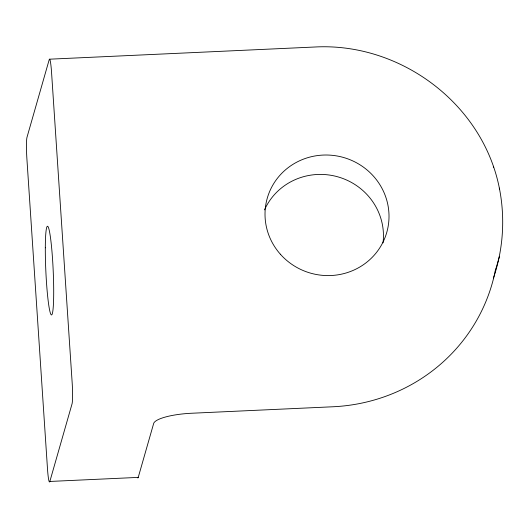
<?xml version="1.0" encoding="UTF-8"?>
<svg xmlns="http://www.w3.org/2000/svg" width="529" height="529" viewBox="0 0 529 529"><rect width="100%" height="100%" fill="white"/><g stroke="black" fill="none" stroke-linecap="round" stroke-linejoin="round"><path stroke-width="0.79" d="M493.464 277.956C503.185 249.457 505.241 218.662 499.548 189.104L499.27 188.093M49.845 481.45L72.05 403.845A17.755 1.475 87.4 0 0 72.142 382.328L51.571 72.612A17.755 1.475 87.4 0 0 49.197 59.717L26.986 137.322A17.755 1.475 87.4 0 0 26.9 158.839L47.471 468.555A17.755 1.475 87.4 0 0 49.845 481.45L138.228 477.396L153.655 423.504A35.516 8.471 -3.8 0 1 191.472 413.255L332.886 406.768A177.572 171.813 16 0 0 495.633 269.036M495.164 271.397L499.482 256.307M49.554 59.188L314.689 47.015C400.506 42.26 483.281 104.034 499.548 189.104M493.312 166.304L493.57 167.237M264.52 209.887A62.151 60.134 16 0 1 337.562 176.759A62.151 60.134 16 0 1 383.022 242.884M138.228 477.396A17.755 1.475 87.4 0 1 137.461 477.244M280.363 254.211A62.151 60.134 16 0 0 385.707 235.722A62.151 60.134 16 0 0 314.973 155.962A62.151 60.134 16 0 0 280.363 254.211M45.315 247.79A44.39 3.683 87.4 0 0 51.478 314.927A44.39 3.683 87.4 0 0 51.756 249.04A44.39 3.683 87.4 0 0 45.315 247.79"/></g></svg>
